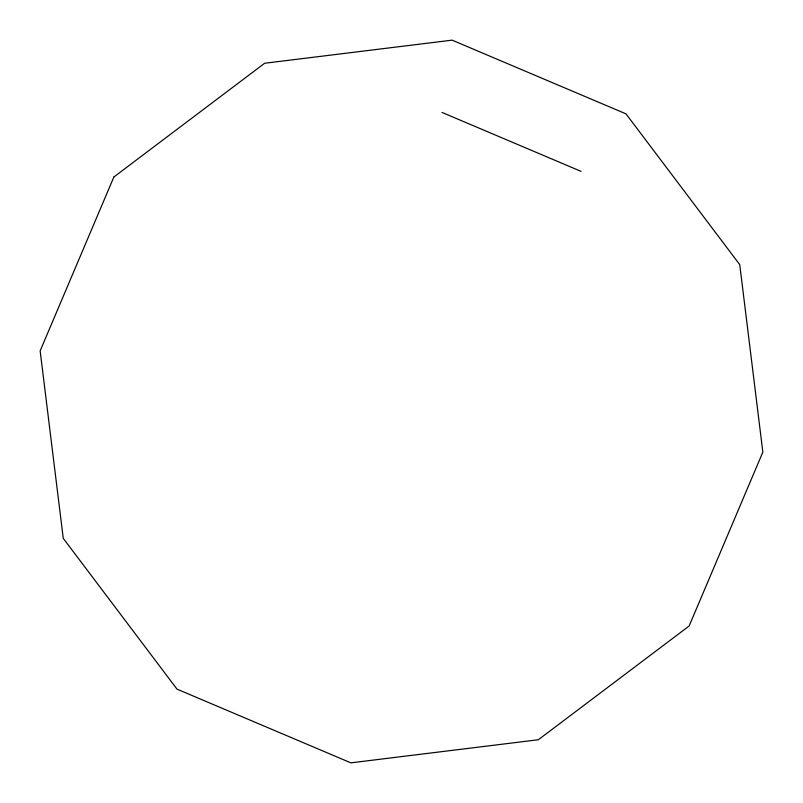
<?xml version="1.0" encoding="UTF-8"?>
<svg xmlns="http://www.w3.org/2000/svg" width="803" height="803" viewBox="0 0 803 803"><rect width="100%" height="100%" fill="white"/><g stroke="black" fill="none" stroke-linecap="round" stroke-linejoin="round"><path stroke-width="1.2" d="M441.991 112.42L581.101 171.39M113.865 177.001L40.15 350.891L63.256 538.351L177.001 689.135L350.891 762.85L538.351 739.744L689.135 625.999L762.85 452.109L739.744 264.649L625.999 113.865L452.109 40.15L264.649 63.256L113.865 177.001"/></g></svg>
